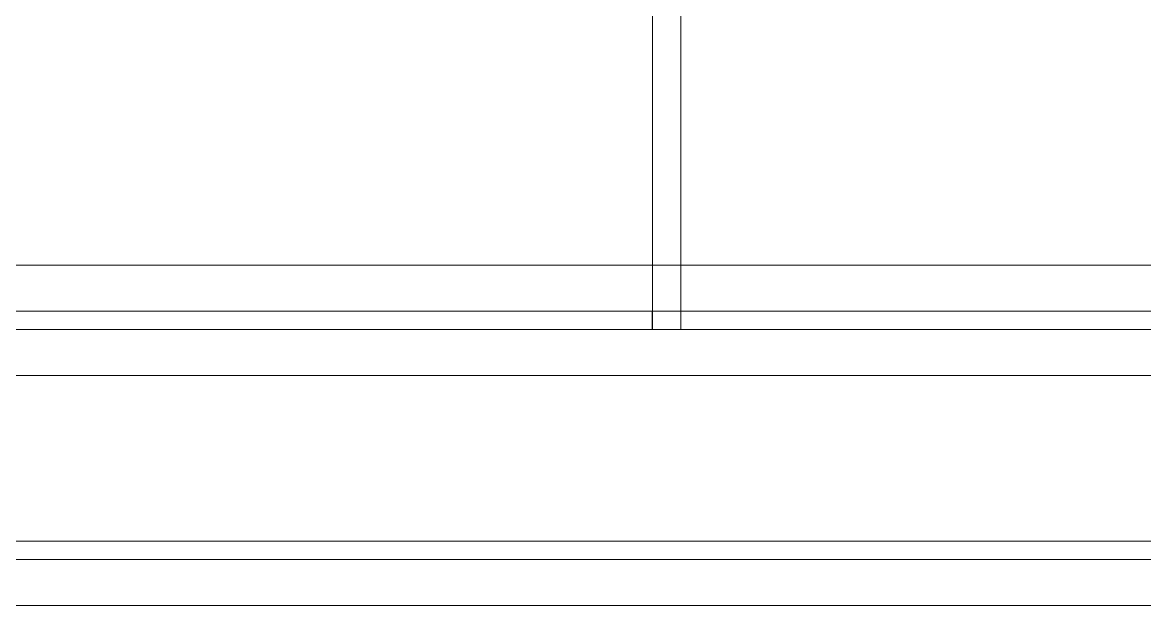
# Model space of a CAD drawing. Header units: millimetres. Extents: x 12318 to 17800, y 6541 to 10165.
# Drawn here: x 13402.48 to 13426.29, y 9604.22 to 9616.6 of the extents above; entities that cross this region are included whole.
import ezdxf

# ---------------------------------------------------------------- set-up
doc = ezdxf.new("R2010")
doc.units = ezdxf.units.MM
doc.layers.add('Equipment', color=123, linetype='Continuous')

# ---------------------------------------------------------------- blocks, each defined once
blk = doc.blocks.new('A$Ce64cb7e9')
at = {"layer": 'Equipment', "linetype": 'Continuous', "lineweight": 0, "extrusion": (-2.22045e-16, 1, 0)}
for p, q in [((178.06, 2051.4), (178.06, 1899)), ((175.01, 2021.43), (175.01, 1906)), ((-330.48, 1906), (386.46, 1906)), ((175.01, 1906), (175.01, 1899)), ((1273.91, 1901), (-334.98, 1901)), ((174.96, 1901), (174.96, 1899)), ((1270.91, 1899), (-331.98, 1899)), ((-292.54, 1894), (1231.46, 1894)), ((-292.54, 1894), (1231.46, 1894)), ((1272.88, 1876), (-333.96, 1876)), ((469.46, 1874), (-332.54, 1874)), ((1231.46, 1869), (-292.54, 1869))]:
    blk.add_line(p, q, dxfattribs=at)

msp = doc.modelspace()

# ---------------------------------------------------------------- block references
at = {"xscale": 0.1953125, "yscale": 0.1953125, "zscale": 0.1953125}
msp.add_blockref('A$Ce64cb7e9', (13381.669, 9239.182), dxfattribs=at)

doc.saveas('drawing.dxf')
